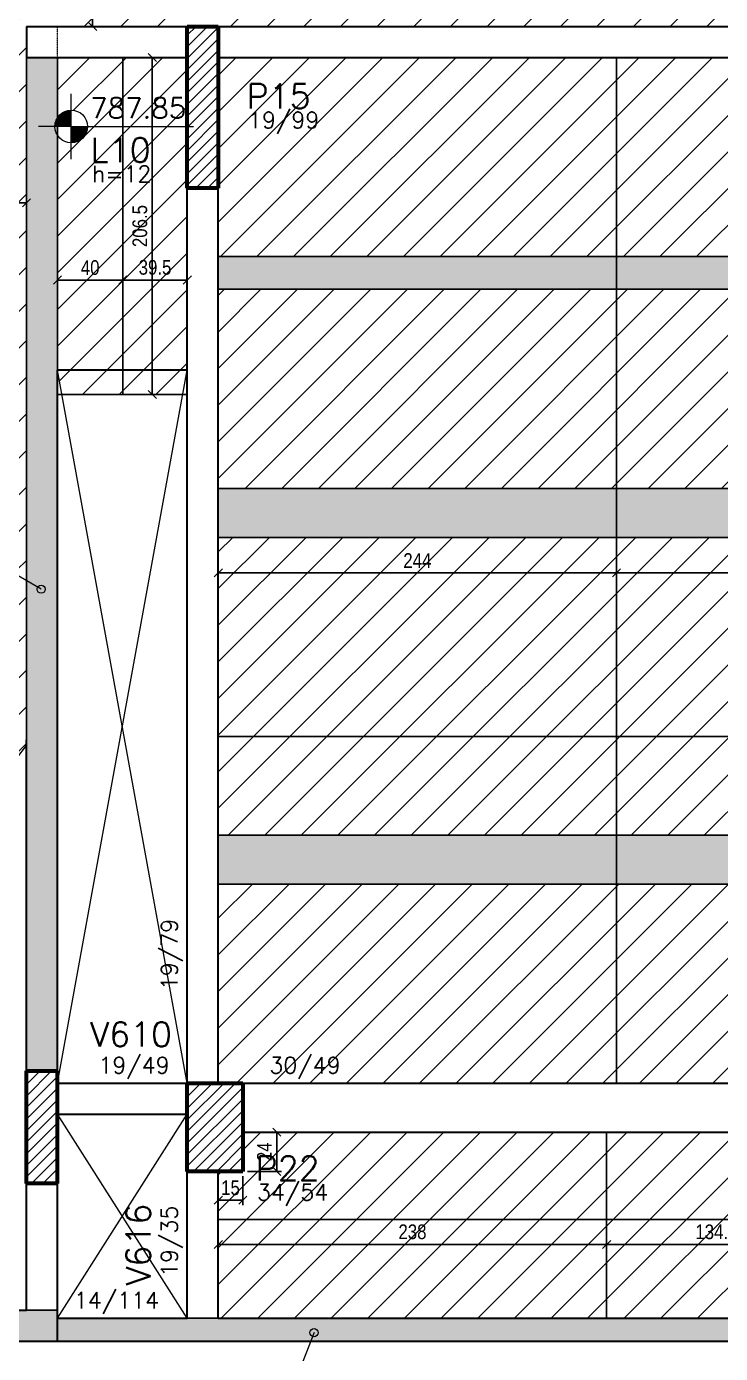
# Model space of a CAD drawing. Extents: x 8513 to 14085, y 7177 to 10799.
# Drawn here: x 9755 to 10180, y 8416 to 9229 of the extents above; entities that cross this region are included whole.
import ezdxf

# ---------------------------------------------------------------- set-up
doc = ezdxf.new("R2010")
doc.units = 0
doc.linetypes.add('FA_Tracejado', pattern=[0.25, 0.15, -0.1])
for name, color, linetype in [('COTA', 241, 'Continuous'), ('Painéis', 200, 'Continuous'), ('Vázio', 240, 'Continuous')]:
    doc.layers.add(name, color=color, linetype=linetype)
for name, color, linetype, lineweight in [('EST-LAJE', 7, 'Continuous', 30), ('EST-LAJE-TEXT', 7, 'Continuous', 9), ('EST-PILAR', 7, 'Continuous', 9), ('EST-PILAR-CUT', 7, 'Continuous', 60), ('EST-PILAR-TEXT', 7, 'Continuous', 9), ('EST-SIMB-Spot Elevations', 7, 'Continuous', 9), ('EST-VIGA', 7, 'Continuous', 30), ('EST-VIGA-TEXT', 7, 'Continuous', 9), ('Hachura', 253, 'Continuous', 9), ('REAPROVEITAMENTO', 7, 'Continuous', 9)]:
    doc.layers.add(name, color=color, linetype=linetype, lineweight=lineweight)
doc.styles.add('COTA TECNICA-50', font='techl___.ttf', dxfattribs={"height": 9})
doc.styles.add('RomanS_IV50', font='romans_IV50.ttf', dxfattribs={"height": 11.25})
doc.styles.add('RomanS_IV50_B', font='', dxfattribs={"height": 18.75})
doc.styles.add('RomanS_IV50_B_1', font='', dxfattribs={"height": 22.5})
doc.styles.get('RomanS_IV50_B').set_extended_font_data('RomanS_IV50', bold=True)
doc.styles.get('RomanS_IV50_B_1').set_extended_font_data('RomanS_IV50', bold=True)
doc.dimstyles.new('PAINEL', dxfattribs={"dimtxt": 9, "dimasz": 5, "dimexe": 3, "dimexo": 3, "dimgap": 3, "dimtad": 1, "dimdec": 1, "dimzin": 12, "dimdsep": 46, "dimtxsty": 'COTA TECNICA-50', "dimblk": 'OBLIQUE', "dimcen": 0, "dimclrd": 4, "dimclre": 4, "dimclrt": 1, "dimadec": 1, "dimazin": 3, "dimtfac": 1, "dimtdec": 1, "dimtmove": 0, "dimatfit": 3, "dimldrblk": 'OBLIQUE', "dimfxl": 1, "dimtolj": 1, "dimtzin": 12, "dimarcsym": 0})
pattern_1 = [(45, (9853.6513, 9308.66), (-3.535534, 3.535534), [])]

# ---------------------------------------------------------------- blocks, each defined once
blk = doc.blocks.new('FA_Floor_TAG_SURVEY_R01 - NIV_TIT_H_TXT1__TXT2-2303193-5º PAVIMENTO')
at = {"layer": 'EST-LAJE-TEXT'}
h = blk.add_hatch(color=256, dxfattribs=at)
edge = h.paths.add_edge_path(flags=0)
edge.add_line((-0.28, 0.405), (-0.48, 0.405))
edge.add_arc((-0.28, 0.405), 0.2, 90, 180, ccw=False)
edge.add_line((-0.28, 0.605), (-0.28, 0.405))
h = blk.add_hatch(color=256, dxfattribs=at)
edge = h.paths.add_edge_path(flags=0)
edge.add_line((-0.28, 0.405), (-0.08, 0.405))
edge.add_arc((-0.28, 0.405), 0.2, -90, 0, ccw=False)
edge.add_line((-0.28, 0.205), (-0.28, 0.405))
for p, q in [((-0.28, 0.005), (-0.28, 0.805)), ((-0.28, 0.405), (-0.68, 0.405)), ((-0.28, 0.405), (1.22, 0.405))]:
    blk.add_line(p, q, dxfattribs=at)
blk.add_circle((-0.28, 0.405), 0.2, dxfattribs=at)
blk = doc.blocks.new('_Oblique')
at = {"color": 0, "linetype": 'ByBlock', "lineweight": -2}
blk.add_line((-0.5, -0.5), (0.5, 0.5), dxfattribs=at)
blk = doc.blocks.new('*D582')
at = {"layer": 'COTA', "color": 4, "lineweight": -2, "transparency": 16777216}
for p, q in [((9872.65, 8913.16), (9872.65, 8891.38)), ((10116.65, 8913.16), (10116.65, 8891.38)), ((9872.65, 8894.38), (10116.65, 8894.38))]:
    blk.add_line(p, q, dxfattribs=at)
at = {"layer": 'Defpoints', "color": 0, "transparency": 16777216}
for p in [(9872.65, 8916.16), (10116.65, 8916.16), (10116.65, 8894.38)]:
    blk.add_point(p, dxfattribs=at)
at = {"layer": 'COTA', "color": 4, "lineweight": -2, "transparency": 16777216, "xscale": 5, "yscale": 5, "zscale": 5, "rotation": 180}
blk.add_blockref('_Oblique', (9872.65, 8894.38), dxfattribs=at)
at = {"layer": 'COTA', "color": 4, "lineweight": -2, "transparency": 16777216, "xscale": 5, "yscale": 5, "zscale": 5}
blk.add_blockref('_Oblique', (10116.65, 8894.38), dxfattribs=at)
at = {"layer": 'COTA', "color": 1, "transparency": 16777216, "insert": (9994.65, 8901.95), "char_height": 9, "attachment_point": 5, "style": 'COTA TECNICA-50'}
blk.add_mtext('\\A1;244', dxfattribs=at)
blk = doc.blocks.new('*D583')
at = {"layer": 'COTA', "color": 4, "lineweight": -2, "transparency": 16777216}
for p, q in [((10116.65, 8913.16), (10116.65, 8891.38)), ((10360.65, 8913.16), (10360.65, 8891.38)), ((10116.65, 8894.38), (10360.65, 8894.38))]:
    blk.add_line(p, q, dxfattribs=at)
at = {"layer": 'Defpoints', "color": 0, "transparency": 16777216}
for p in [(10116.65, 8916.16), (10360.65, 8916.16), (10360.65, 8894.38)]:
    blk.add_point(p, dxfattribs=at)
at = {"layer": 'COTA', "color": 4, "lineweight": -2, "transparency": 16777216, "xscale": 5, "yscale": 5, "zscale": 5, "rotation": 180}
blk.add_blockref('_Oblique', (10116.65, 8894.38), dxfattribs=at)
at = {"layer": 'COTA', "color": 4, "lineweight": -2, "transparency": 16777216, "xscale": 5, "yscale": 5, "zscale": 5}
blk.add_blockref('_Oblique', (10360.65, 8894.38), dxfattribs=at)
at = {"layer": 'COTA', "color": 1, "transparency": 16777216, "insert": (10238.65, 8901.95), "char_height": 9, "attachment_point": 5, "style": 'COTA TECNICA-50'}
blk.add_mtext('\\A1;244', dxfattribs=at)
blk = doc.blocks.new('*D621')
at = {"layer": 'COTA', "color": 4, "lineweight": -2, "transparency": 16777216}
for p, q in [((9676.65, 9137.16), (9676.65, 9118.09)), ((9755.15, 9137.16), (9755.15, 9118.09)), ((9676.65, 9121.09), (9755.15, 9121.09))]:
    blk.add_line(p, q, dxfattribs=at)
at = {"layer": 'Defpoints', "color": 0, "transparency": 16777216}
for p in [(9676.65, 9140.16), (9755.15, 9140.16), (9755.15, 9121.09)]:
    blk.add_point(p, dxfattribs=at)
at = {"layer": 'COTA', "color": 4, "lineweight": -2, "transparency": 16777216, "xscale": 5, "yscale": 5, "zscale": 5, "rotation": 180}
blk.add_blockref('_Oblique', (9676.65, 9121.09), dxfattribs=at)
at = {"layer": 'COTA', "color": 4, "lineweight": -2, "transparency": 16777216, "xscale": 5, "yscale": 5, "zscale": 5}
blk.add_blockref('_Oblique', (9755.15, 9121.09), dxfattribs=at)
at = {"layer": 'COTA', "color": 1, "transparency": 16777216, "insert": (9715.9, 9128.71), "char_height": 9, "attachment_point": 5, "style": 'COTA TECNICA-50'}
blk.add_mtext('\\A1;78.5', dxfattribs=at)
blk = doc.blocks.new('*D622')
at = {"layer": 'COTA', "color": 4, "lineweight": -2, "transparency": 16777216}
for p, q in [((9780.65, 9384.16), (9798.67, 9384.16)), ((9795.67, 9229.16), (9795.67, 9384.16)), ((9780.65, 9229.16), (9798.67, 9229.16))]:
    blk.add_line(p, q, dxfattribs=at)
at = {"layer": 'Defpoints', "color": 0, "transparency": 16777216}
for p in [(9777.65, 9384.16), (9795.67, 9384.16), (9777.65, 9229.16)]:
    blk.add_point(p, dxfattribs=at)
at = {"layer": 'COTA', "color": 4, "lineweight": -2, "transparency": 16777216, "xscale": 5, "yscale": 5, "zscale": 5}
for p, rotation in [((9795.67, 9384.16), 90), ((9795.67, 9229.16), 270)]:
    blk.add_blockref('_Oblique', p, dxfattribs=dict(at, rotation=rotation))
at = {"layer": 'COTA', "color": 1, "transparency": 16777216, "insert": (9788.08, 9306.66), "char_height": 9, "attachment_point": 5, "rotation": 90, "style": 'COTA TECNICA-50'}
blk.add_mtext('\\A1;155', dxfattribs=at)
blk = doc.blocks.new('*D612')
at = {"layer": 'COTA', "color": 4, "lineweight": -2, "transparency": 16777216}
for p, q in [((9817.15, 9210.16), (9835.22, 9210.16)), ((9832.22, 9003.66), (9832.22, 9210.16)), ((9817.15, 9003.66), (9835.22, 9003.66))]:
    blk.add_line(p, q, dxfattribs=at)
at = {"layer": 'Defpoints', "color": 0, "transparency": 16777216}
for p in [(9814.15, 9210.16), (9832.22, 9210.16), (9814.15, 9003.66)]:
    blk.add_point(p, dxfattribs=at)
at = {"layer": 'COTA', "color": 4, "lineweight": -2, "transparency": 16777216, "xscale": 5, "yscale": 5, "zscale": 5}
for p, rotation in [((9832.22, 9210.16), 90), ((9832.22, 9003.66), 270)]:
    blk.add_blockref('_Oblique', p, dxfattribs=dict(at, rotation=rotation))
at = {"layer": 'COTA', "color": 1, "transparency": 16777216, "insert": (9824.62, 9106.91), "char_height": 9, "attachment_point": 5, "rotation": 90, "style": 'COTA TECNICA-50'}
blk.add_mtext('\\A1;206.5', dxfattribs=at)
blk = doc.blocks.new('*D611')
at = {"layer": 'COTA', "color": 4, "lineweight": -2, "transparency": 16777216}
for p, q in [((9774.15, 9073.81), (9814.15, 9073.81)), ((9774.15, 9073.37), (9774.15, 9070.81)), ((9814.15, 9073.37), (9814.15, 9070.81))]:
    blk.add_line(p, q, dxfattribs=at)
at = {"layer": 'Defpoints', "color": 0, "transparency": 16777216}
for p in [(9774.15, 9076.37), (9814.15, 9076.37), (9814.15, 9073.81)]:
    blk.add_point(p, dxfattribs=at)
at = {"layer": 'COTA', "color": 4, "lineweight": -2, "transparency": 16777216, "xscale": 5, "yscale": 5, "zscale": 5, "rotation": 180}
blk.add_blockref('_Oblique', (9774.15, 9073.81), dxfattribs=at)
at = {"layer": 'COTA', "color": 4, "lineweight": -2, "transparency": 16777216, "xscale": 5, "yscale": 5, "zscale": 5}
blk.add_blockref('_Oblique', (9814.15, 9073.81), dxfattribs=at)
at = {"layer": 'COTA', "color": 1, "transparency": 16777216, "insert": (9794.15, 9081.4), "char_height": 9, "attachment_point": 5, "style": 'COTA TECNICA-50'}
blk.add_mtext('\\A1;40', dxfattribs=at)
blk = doc.blocks.new('*D613')
at = {"layer": 'COTA', "color": 4, "lineweight": -2, "transparency": 16777216}
for p, q in [((9814.15, 9073.81), (9853.65, 9073.81)), ((9814.15, 9073.37), (9814.15, 9070.81))]:
    blk.add_line(p, q, dxfattribs=at)
at = {"layer": 'Defpoints', "color": 0, "transparency": 16777216}
for p in [(9814.15, 9076.37), (9853.65, 9073.81), (9853.65, 9073.81)]:
    blk.add_point(p, dxfattribs=at)
at = {"layer": 'COTA', "color": 4, "lineweight": -2, "transparency": 16777216, "xscale": 5, "yscale": 5, "zscale": 5, "rotation": 180}
blk.add_blockref('_Oblique', (9814.15, 9073.81), dxfattribs=at)
at = {"layer": 'COTA', "color": 4, "lineweight": -2, "transparency": 16777216, "xscale": 5, "yscale": 5, "zscale": 5}
blk.add_blockref('_Oblique', (9853.65, 9073.81), dxfattribs=at)
at = {"layer": 'COTA', "color": 1, "transparency": 16777216, "insert": (9833.9, 9081.54), "char_height": 9, "attachment_point": 5, "style": 'COTA TECNICA-50'}
blk.add_mtext('\\A1;39.5', dxfattribs=at)
blk = doc.blocks.new('*D695')
at = {"layer": 'COTA', "color": 4, "lineweight": -2, "transparency": 16777216}
for p, q in [((9890.65, 8551.66), (9911.49, 8551.66)), ((9908.49, 8551.66), (9908.49, 8527.66)), ((9890.65, 8527.66), (9911.49, 8527.66))]:
    blk.add_line(p, q, dxfattribs=at)
at = {"layer": 'Defpoints', "color": 0, "transparency": 16777216}
for p in [(9887.65, 8551.66), (9887.65, 8527.66), (9908.49, 8527.66)]:
    blk.add_point(p, dxfattribs=at)
at = {"layer": 'COTA', "color": 4, "lineweight": -2, "transparency": 16777216, "xscale": 5, "yscale": 5, "zscale": 5}
for p, rotation in [((9908.49, 8551.66), 90), ((9908.49, 8527.66), 270)]:
    blk.add_blockref('_Oblique', p, dxfattribs=dict(at, rotation=rotation))
at = {"layer": 'COTA', "color": 1, "transparency": 16777216, "insert": (9900.92, 8539.66), "char_height": 9, "attachment_point": 5, "rotation": 90, "style": 'COTA TECNICA-50'}
blk.add_mtext('\\A1;24', dxfattribs=at)
blk = doc.blocks.new('*D708')
at = {"layer": 'COTA', "color": 4, "lineweight": -2, "transparency": 16777216}
for p, q in [((10110.65, 8491.66), (10110.65, 8479.85)), ((10245.15, 8495.16), (10245.15, 8479.85)), ((10245.15, 8482.85), (10110.65, 8482.85))]:
    blk.add_line(p, q, dxfattribs=at)
at = {"layer": 'Defpoints', "color": 0, "transparency": 16777216}
for p in [(10245.15, 8498.16), (10110.65, 8494.66), (10110.65, 8482.85)]:
    blk.add_point(p, dxfattribs=at)
at = {"layer": 'COTA', "color": 4, "lineweight": -2, "transparency": 16777216, "xscale": 5, "yscale": 5, "zscale": 5, "rotation": 180}
blk.add_blockref('_Oblique', (10110.65, 8482.85), dxfattribs=at)
at = {"layer": 'COTA', "color": 4, "lineweight": -2, "transparency": 16777216, "xscale": 5, "yscale": 5, "zscale": 5}
blk.add_blockref('_Oblique', (10245.15, 8482.85), dxfattribs=at)
at = {"layer": 'COTA', "color": 1, "transparency": 16777216, "insert": (10177.9, 8490.55), "char_height": 9, "attachment_point": 5, "style": 'COTA TECNICA-50'}
blk.add_mtext('\\A1;134.5', dxfattribs=at)
blk = doc.blocks.new('*D709')
at = {"layer": 'COTA', "color": 4, "lineweight": -2, "transparency": 16777216}
for p, q in [((10110.65, 8491.66), (10110.65, 8479.85)), ((10110.65, 8482.85), (9872.65, 8482.85))]:
    blk.add_line(p, q, dxfattribs=at)
at = {"layer": 'Defpoints', "color": 0, "transparency": 16777216}
for p in [(10110.65, 8494.66), (9872.65, 8482.85), (9872.65, 8482.85)]:
    blk.add_point(p, dxfattribs=at)
at = {"layer": 'COTA', "color": 4, "lineweight": -2, "transparency": 16777216, "xscale": 5, "yscale": 5, "zscale": 5, "rotation": 180}
blk.add_blockref('_Oblique', (9872.65, 8482.85), dxfattribs=at)
at = {"layer": 'COTA', "color": 4, "lineweight": -2, "transparency": 16777216, "xscale": 5, "yscale": 5, "zscale": 5}
blk.add_blockref('_Oblique', (10110.65, 8482.85), dxfattribs=at)
at = {"layer": 'COTA', "color": 1, "transparency": 16777216, "insert": (9991.65, 8490.57), "char_height": 9, "attachment_point": 5, "style": 'COTA TECNICA-50'}
blk.add_mtext('\\A1;238', dxfattribs=at)
blk = doc.blocks.new('*D694')
at = {"layer": 'COTA', "color": 4, "lineweight": -2, "transparency": 16777216}
for p, q in [((9872.65, 8524.66), (9872.65, 8506.95)), ((9887.65, 8524.66), (9887.65, 8506.95)), ((9872.65, 8509.95), (9887.65, 8509.95))]:
    blk.add_line(p, q, dxfattribs=at)
at = {"layer": 'Defpoints', "color": 0, "transparency": 16777216}
for p in [(9872.65, 8527.66), (9887.65, 8527.66), (9887.65, 8509.95)]:
    blk.add_point(p, dxfattribs=at)
at = {"layer": 'COTA', "color": 4, "lineweight": -2, "transparency": 16777216, "xscale": 5, "yscale": 5, "zscale": 5, "rotation": 180}
blk.add_blockref('_Oblique', (9872.65, 8509.95), dxfattribs=at)
at = {"layer": 'COTA', "color": 4, "lineweight": -2, "transparency": 16777216, "xscale": 5, "yscale": 5, "zscale": 5}
blk.add_blockref('_Oblique', (9887.65, 8509.95), dxfattribs=at)
at = {"layer": 'COTA', "color": 1, "transparency": 16777216, "insert": (9880.15, 8517.55), "char_height": 9, "attachment_point": 5, "style": 'COTA TECNICA-50'}
blk.add_mtext('\\A1;15', dxfattribs=at)

msp = doc.modelspace()

# ---------------------------------------------------------------- hatches: boundary and pattern name
at = {"layer": 'EST-PILAR'}
h = msp.add_hatch(dxfattribs=at)
h.set_pattern_fill('FP_1', color=5, style=0, pattern_type=2)
h.set_pattern_definition(pattern_1)
h.paths.add_polyline_path([(9872.65, 9130.16), (9872.65, 9229.16), (9853.65, 9229.16), (9853.65, 9130.16)], flags=0)
h = msp.add_hatch(dxfattribs=at)
h.set_pattern_fill('FP_1', color=5, style=0, pattern_type=2)
h.set_pattern_definition(pattern_1)
h.paths.add_polyline_path([(9774.15, 8520.16), (9774.15, 8589.16), (9755.15, 8589.16), (9755.15, 8520.16)], flags=0)
h = msp.add_hatch(dxfattribs=at)
h.set_pattern_fill('FP_1', color=5, style=0, pattern_type=2)
h.set_pattern_definition(pattern_1)
h.paths.add_polyline_path([(9887.65, 8527.66), (9887.65, 8581.66), (9853.65, 8581.66), (9853.65, 8527.66)], flags=0)
at = {"layer": 'EST-VIGA', "true_color": 0xe1e1e1}
for points in [[(9774.15, 8589.16), (9774.15, 9210.16), (9755.15, 9210.16), (9755.15, 8589.16)], [(9472.51, 8423.66), (9774.15, 8423.66), (9774.15, 8442.66), (9471.7, 8442.66)], [(10931.44, 8423.66), (12441.15, 8423.66), (12441.15, 8437.66), (9774.15, 8437.66), (9774.15, 8423.66), (10517.81, 8423.66)]]:
    msp.add_hatch(color=254, dxfattribs=at).paths.add_polyline_path(points, flags=0)
at = {"layer": 'Hachura'}
h = msp.add_hatch(color=256, dxfattribs=at)
h.dxf.hatch_style = 1
h.paths.add_polyline_path([(10116.65, 8733.66), (10116.65, 8703.66), (9872.65, 8703.66), (9872.65, 8733.66)])
h.paths.add_polyline_path([(10360.65, 8733.66), (10360.65, 8703.66), (10116.65, 8703.66), (10116.65, 8733.66)])
h.paths.add_polyline_path([(10360.65, 8703.66), (10360.65, 8733.66), (10598.65, 8733.66), (10598.65, 8703.66)])
h.paths.add_polyline_path([(10360.65, 8916.16), (10360.65, 8946.16), (10598.65, 8946.16), (10598.65, 8916.16)])
h.paths.add_polyline_path([(10116.65, 8916.16), (10116.65, 8946.16), (10360.65, 8946.16), (10360.65, 8916.16)])
h.paths.add_polyline_path([(10116.65, 8946.16), (10116.65, 8916.16), (9872.65, 8916.16), (9872.65, 8946.16)])
h.paths.add_polyline_path([(10116.65, 9088.16), (10116.65, 9068.16), (9872.65, 9068.16), (9872.65, 9088.16)])
h.paths.add_polyline_path([(10360.65, 9088.16), (10360.65, 9068.16), (10116.65, 9068.16), (10116.65, 9088.16)])
h.paths.add_polyline_path([(10598.65, 9088.16), (10598.65, 9068.16), (10360.65, 9068.16), (10360.65, 9088.16)])
at = {"layer": 'REAPROVEITAMENTO'}
h = msp.add_hatch(dxfattribs=at)
h.set_pattern_fill('ANSI31', color=251, scale=5, style=0)
h.paths.add_polyline_path([(9853.65, 10034.66), (9853.65, 10088.16), (9777.65, 10088.16), (9777.65, 9844.16), (9853.65, 9844.16)])
h.paths.add_polyline_path([(9676.65, 9844.16), (9762.65, 9844.16), (9762.65, 10088.16), (9676.65, 10088.16), (9676.65, 10083.16)])
h.paths.add_polyline_path([(9676.65, 9600.16), (9762.65, 9600.16), (9762.65, 9844.16), (9676.65, 9844.16)])
h.paths.add_polyline_path([(9777.65, 9600.16), (9853.65, 9600.16), (9853.65, 9844.16), (9777.65, 9844.16)])
h.paths.add_polyline_path([(9853.65, 9486.16), (9853.65, 9600.16), (9777.65, 9600.16), (9777.65, 9384.16), (9853.65, 9384.16), (9853.65, 9387.16)])
h.paths.add_polyline_path([(9762.65, 9600.16), (9676.65, 9600.16), (9676.65, 9403.16), (9676.65, 9384.16), (9762.65, 9384.16)])
h.paths.add_polyline_path([(9853.65, 9384.16), (9777.65, 9384.16), (9777.65, 9229.16), (9853.65, 9229.16)])
h.paths.add_polyline_path([(9762.65, 9384.16), (9676.65, 9384.16), (9676.65, 9140.16), (9755.15, 9140.16), (9755.15, 9210.16), (9755.15, 9229.16), (9762.65, 9229.16)])
h.paths.add_polyline_path([(9656.65, 9384.16), (9607.65, 9384.16), (9534.65, 9384.16), (9534.65, 9140.16), (9656.65, 9140.16)])
h.paths.add_polyline_path([(9534.65, 9384.16), (9450.34, 9384.16), (9456.87, 9231.75), (9534.65, 9235.09)])
h.paths.add_polyline_path([(9456.87, 9231.75), (9459.83, 9162.82), (9460.8, 9140.16), (9534.65, 9140.16), (9534.65, 9235.09)])
h = msp.add_hatch(dxfattribs=at)
h.set_pattern_fill('ANSI31', color=251, scale=5, style=0)
h.paths.add_polyline_path([(12276.15, 9286.16), (12276.15, 9387.16), (12068.65, 9387.16), (12068.65, 9286.16)])
h.paths.add_polyline_path([(12068.65, 9286.16), (12068.65, 9387.16), (11824.65, 9387.16), (11824.65, 9286.16)])
h.paths.add_polyline_path([(11580.65, 9387.16), (11580.65, 9286.16), (11824.65, 9286.16), (11824.65, 9387.16)])
h.paths.add_polyline_path([(11580.65, 9387.16), (11355.15, 9387.16), (11336.65, 9387.16), (11336.65, 9286.16), (11580.65, 9286.16)])
h.paths.add_polyline_path([(11336.65, 9286.16), (11336.65, 9387.16), (11336.15, 9387.16), (11092.65, 9387.16), (11092.65, 9286.16)])
h.paths.add_polyline_path([(11092.65, 9286.16), (11092.65, 9387.16), (10848.65, 9387.16), (10848.65, 9286.16)])
h.paths.add_polyline_path([(10848.65, 9286.16), (10848.65, 9387.16), (10615.15, 9387.16), (10604.65, 9387.16), (10604.65, 9286.16)])
h.paths.add_polyline_path([(10604.65, 9286.16), (10604.65, 9387.16), (10596.15, 9387.16), (10360.65, 9387.16), (10360.65, 9286.16)])
h.paths.add_polyline_path([(10360.65, 9286.16), (10360.65, 9387.16), (10116.65, 9387.16), (10116.65, 9286.16)])
h.paths.add_polyline_path([(9872.65, 9387.16), (9872.65, 9286.16), (10116.65, 9286.16), (10116.65, 9387.16)])
h.paths.add_polyline_path([(9872.65, 9286.16), (9872.65, 9229.16), (10116.65, 9229.16), (10116.65, 9286.16)])
h.paths.add_polyline_path([(10116.65, 9286.16), (10116.65, 9229.16), (10360.65, 9229.16), (10360.65, 9286.16)])
h.paths.add_polyline_path([(10596.15, 9229.16), (10604.65, 9229.16), (10604.65, 9286.16), (10360.65, 9286.16), (10360.65, 9229.16)])
h.paths.add_polyline_path([(10848.65, 9229.16), (10848.65, 9286.16), (10604.65, 9286.16), (10604.65, 9229.16), (10615.15, 9229.16)])
h.paths.add_polyline_path([(11092.65, 9229.16), (11092.65, 9286.16), (10848.65, 9286.16), (10848.65, 9229.16)])
h.paths.add_polyline_path([(11291.15, 9229.16), (11336.65, 9229.16), (11336.65, 9286.16), (11092.65, 9286.16), (11092.65, 9229.16)])
h.paths.add_polyline_path([(11336.65, 9286.16), (11336.65, 9229.16), (11400.15, 9229.16), (11580.65, 9229.16), (11580.65, 9286.16)])
h.paths.add_polyline_path([(11824.65, 9229.16), (11824.65, 9286.16), (11580.65, 9286.16), (11580.65, 9229.16)])
h.paths.add_polyline_path([(12033.65, 9229.16), (12068.65, 9229.16), (12068.65, 9286.16), (11824.65, 9286.16), (11824.65, 9229.16)])
h.paths.add_polyline_path([(12276.15, 9229.16), (12276.15, 9286.16), (12068.65, 9286.16), (12068.65, 9229.16), (12137.65, 9229.16)])
h = msp.add_hatch(dxfattribs=at)
h.set_pattern_fill('ANSI31', color=251, scale=5, style=0)
h.paths.add_polyline_path([(9814.15, 9003.66), (9814.15, 9018.66), (9774.15, 9018.66), (9776.88, 9003.66)])
h.paths.add_polyline_path([(9814.15, 9018.66), (9814.15, 9003.66), (9850.92, 9003.66), (9853.65, 9018.66)])
h.paths.add_polyline_path([(9814.15, 9018.66), (9853.65, 9018.66), (9853.65, 9130.16), (9853.65, 9167.92), (9814.15, 9167.92)])
h.paths.add_polyline_path([(9774.15, 9018.66), (9814.15, 9018.66), (9814.15, 9167.92), (9792.57, 9167.92, -0.749376), (9774.15, 9162.53)])
h.paths.add_polyline_path([(9792.57, 9167.92), (9814.15, 9167.92), (9814.15, 9210.16), (9774.15, 9210.16), (9774.15, 9173.31, -0.749376)])
h.paths.add_polyline_path([(9814.15, 9210.16), (9814.15, 9167.92), (9853.65, 9167.92), (9853.65, 9210.16)])
h = msp.add_hatch(dxfattribs=at)
h.set_pattern_fill('ANSI31', color=251, scale=5, style=0)
h.paths.add_polyline_path([(9872.65, 9210.16), (9872.65, 9130.16), (9872.65, 9088.16), (10116.65, 9088.16), (10116.65, 9210.16)])
h.paths.add_polyline_path([(9872.65, 9068.16), (9872.65, 8946.16), (10116.65, 8946.16), (10116.65, 9068.16)])
h.paths.add_polyline_path([(9872.65, 8916.16), (9872.65, 8794.16), (10116.65, 8794.16), (10116.65, 8916.16)])
h.paths.add_polyline_path([(10116.65, 8733.66), (10116.65, 8794.16), (9872.65, 8794.16), (9872.65, 8733.66)])
h.paths.add_polyline_path([(9872.65, 8703.66), (9872.65, 8581.66), (9887.65, 8581.66), (10116.65, 8581.66), (10116.65, 8703.66)])
h.paths.add_polyline_path([(10116.65, 8703.66), (10116.65, 8581.66), (10360.65, 8581.66), (10360.65, 8703.66)])
h.paths.add_polyline_path([(10116.65, 8794.16), (10116.65, 8733.66), (10360.65, 8733.66), (10360.65, 8794.16)])
h.paths.add_polyline_path([(10116.65, 8916.16), (10116.65, 8794.16), (10360.65, 8794.16), (10360.65, 8916.16)])
h.paths.add_polyline_path([(10360.65, 9068.16), (10116.65, 9068.16), (10116.65, 8946.16), (10360.65, 8946.16)])
h.paths.add_polyline_path([(10360.65, 9088.16), (10360.65, 9210.16), (10116.65, 9210.16), (10116.65, 9088.16)])
h.paths.add_polyline_path([(10360.65, 9210.16), (10360.65, 9088.16), (10598.65, 9088.16), (10598.65, 9120.16), (10596.15, 9120.16), (10596.15, 9210.16)])
h.paths.add_polyline_path([(10598.65, 8946.16), (10598.65, 9068.16), (10360.65, 9068.16), (10360.65, 8946.16)])
h.paths.add_polyline_path([(10598.65, 8794.16), (10598.65, 8916.16), (10360.65, 8916.16), (10360.65, 8794.16)])
h.paths.add_polyline_path([(10598.65, 8733.66), (10598.65, 8794.16), (10360.65, 8794.16), (10360.65, 8733.66)])
h.paths.add_polyline_path([(10360.65, 8703.66), (10360.65, 8581.66), (10581.15, 8581.66), (10598.65, 8581.66), (10598.65, 8703.66)])
h.paths.add_polyline_path([(10850.65, 8581.66), (10850.65, 8703.66), (10612.65, 8703.66), (10612.65, 8581.66), (10630.15, 8581.66)])
h.paths.add_polyline_path([(10612.65, 8794.16), (10612.65, 8733.66), (10850.65, 8733.66), (10850.65, 8794.16)])
h.paths.add_polyline_path([(10612.65, 8916.16), (10612.65, 8794.16), (10850.65, 8794.16), (10850.65, 8916.16)])
h.paths.add_polyline_path([(10612.65, 9068.16), (10612.65, 8946.16), (10850.65, 8946.16), (10850.65, 9068.16)])
h.paths.add_polyline_path([(10850.65, 9088.16), (10850.65, 9210.16), (10615.15, 9210.16), (10615.15, 9120.16), (10612.65, 9120.16), (10612.65, 9088.16)])
h.paths.add_polyline_path([(10850.65, 9210.16), (10850.65, 9088.16), (11094.65, 9088.16), (11094.65, 9210.16)])
h.paths.add_polyline_path([(11338.65, 9088.16), (11338.65, 9210.16), (11291.15, 9210.16), (11094.65, 9210.16), (11094.65, 9088.16)])
h.paths.add_polyline_path([(11094.65, 9068.16), (11094.65, 8946.16), (11338.65, 8946.16), (11338.65, 9068.16)])
h.paths.add_polyline_path([(11094.65, 8946.16), (11094.65, 9068.16), (10850.65, 9068.16), (10850.65, 8946.16)])
h.paths.add_polyline_path([(11094.65, 8794.16), (11094.65, 8916.16), (10850.65, 8916.16), (10850.65, 8794.16)])
h.paths.add_polyline_path([(11094.65, 8916.16), (11094.65, 8794.16), (11338.65, 8794.16), (11338.65, 8916.16)])
h.paths.add_polyline_path([(11338.65, 8733.66), (11338.65, 8794.16), (11094.65, 8794.16), (11094.65, 8733.66)])
h.paths.add_polyline_path([(10850.65, 8794.16), (10850.65, 8733.66), (11094.65, 8733.66), (11094.65, 8794.16)])
h.paths.add_polyline_path([(11094.65, 8581.66), (11094.65, 8703.66), (10850.65, 8703.66), (10850.65, 8581.66)])
h.paths.add_polyline_path([(11094.65, 8703.66), (11094.65, 8581.66), (11321.15, 8581.66), (11338.65, 8581.66), (11338.65, 8703.66)])
h.paths.add_polyline_path([(11352.65, 8581.66), (11370.15, 8581.66), (11596.65, 8581.66), (11596.65, 8703.66), (11352.65, 8703.66)])
h.paths.add_polyline_path([(11723.65, 8581.66), (11840.65, 8581.66), (11840.65, 8703.66), (11596.65, 8703.66), (11596.65, 8581.66)])
h.paths.add_polyline_path([(11840.65, 8703.66), (11840.65, 8581.66), (12061.15, 8581.66), (12078.65, 8581.66), (12078.65, 8703.66)])
h.paths.add_polyline_path([(11840.65, 8733.66), (12078.65, 8733.66), (12078.65, 8794.16), (11840.65, 8794.16)])
h.paths.add_polyline_path([(11596.65, 8794.16), (11596.65, 8733.66), (11840.65, 8733.66), (11840.65, 8794.16)])
h.paths.add_polyline_path([(11352.65, 8794.16), (11352.65, 8733.66), (11596.65, 8733.66), (11596.65, 8794.16)])
h.paths.add_polyline_path([(11352.65, 8916.16), (11352.65, 8794.16), (11596.65, 8794.16), (11596.65, 8916.16)])
h.paths.add_polyline_path([(11596.65, 8916.16), (11596.65, 8794.16), (11840.65, 8794.16), (11840.65, 8916.16)])
h.paths.add_polyline_path([(11840.65, 8794.16), (12078.65, 8794.16), (12078.65, 8916.16), (11840.65, 8916.16)])
h.paths.add_polyline_path([(11840.65, 9068.16), (11840.65, 8946.16), (12078.65, 8946.16), (12078.65, 9068.16)])
h.paths.add_polyline_path([(11840.65, 9068.16), (11596.65, 9068.16), (11596.65, 8946.16), (11840.65, 8946.16)])
h.paths.add_polyline_path([(11352.65, 9068.16), (11352.65, 8946.16), (11596.65, 8946.16), (11596.65, 9068.16)])
h.paths.add_polyline_path([(11596.65, 9088.16), (11596.65, 9210.16), (11400.15, 9210.16), (11352.65, 9210.16), (11352.65, 9088.16)])
h.paths.add_polyline_path([(11840.65, 9088.16), (11840.65, 9210.16), (11596.65, 9210.16), (11596.65, 9088.16)])
h.paths.add_polyline_path([(12078.65, 9088.16), (12078.65, 9210.16), (12033.65, 9210.16), (11840.65, 9210.16), (11840.65, 9088.16)])
h = msp.add_hatch(dxfattribs=at)
h.set_pattern_fill('ANSI31', color=251, scale=5, style=0)
h.paths.add_polyline_path([(9534.65, 9140.16), (9460.8, 9140.16), (9471.27, 8896.16), (9534.65, 8896.16)])
h.paths.add_polyline_path([(9534.65, 8896.16), (9656.65, 8896.16), (9656.65, 9140.16), (9534.65, 9140.16)])
h.paths.add_polyline_path([(9755.15, 9140.16), (9676.65, 9140.16), (9676.65, 8907.35), (9717.25, 8907.35, -1), (9737.25, 8907.35, -0.16943), (9735.08, 8901.12), (9743.67, 8896.16), (9755.15, 8896.16)])
h.paths.add_polyline_path([(9753.01, 8785.86), (9755.15, 8788.66), (9755.15, 8792.16), (9755.15, 8889.53), (9743.67, 8896.16), (9676.65, 8896.16), (9676.65, 8785.86)])
h.paths.add_polyline_path([(9676.65, 8785.86), (9676.65, 8765.86), (9737.72, 8765.86), (9753.01, 8785.86)])
h.paths.add_polyline_path([(9614.15, 8785.86), (9614.15, 8765.86), (9656.65, 8765.86), (9656.65, 8785.86)])
h.paths.add_polyline_path([(9656.65, 8896.16), (9534.65, 8896.16), (9534.65, 8817.46), (9614.15, 8817.46), (9614.15, 8785.86), (9656.65, 8785.86)])
h.paths.add_polyline_path([(9614.15, 8792.16), (9614.15, 8817.46), (9534.65, 8817.46), (9534.65, 8792.16)], flags=17)
h.paths.add_polyline_path([(9614.15, 8765.86), (9614.15, 8792.16), (9534.65, 8792.16), (9534.65, 8765.86)])
h.paths.add_polyline_path([(9475.73, 8792.16), (9476.85, 8765.86), (9534.65, 8765.86), (9534.65, 8792.16)])
h.paths.add_polyline_path([(9534.65, 8792.16), (9534.65, 8817.46), (9474.64, 8817.46), (9475.73, 8792.16)])
h.paths.add_polyline_path([(9534.65, 8896.16), (9471.27, 8896.16), (9474.64, 8817.46), (9534.65, 8817.46)])
h = msp.add_hatch(dxfattribs=at)
h.set_pattern_fill('ANSI31', color=251, scale=5, style=0)
h.paths.add_polyline_path([(10110.65, 8498.16), (10110.65, 8551.66), (9887.65, 8551.66), (9887.65, 8527.66), (9872.65, 8527.66), (9872.65, 8498.16)])
h.paths.add_polyline_path([(10245.15, 8498.16), (10245.15, 8551.66), (10110.65, 8551.66), (10110.65, 8498.16)])
h.paths.add_polyline_path([(10110.65, 8437.66), (10110.65, 8498.16), (9872.65, 8498.16), (9872.65, 8437.66)])
h.paths.add_polyline_path([(10245.15, 8437.66), (10245.15, 8498.16), (10110.65, 8498.16), (10110.65, 8437.66)])
h.paths.add_polyline_path([(10245.15, 8498.16), (10245.15, 8437.66), (10489.15, 8437.66), (10489.15, 8498.16)])
h.paths.add_polyline_path([(10245.15, 8551.66), (10245.15, 8498.16), (10489.15, 8498.16), (10489.15, 8551.66)])
h.paths.add_polyline_path([(10489.15, 8551.66), (10489.15, 8498.16), (10581.15, 8498.16), (10581.15, 8527.66), (10581.15, 8551.66)])
h.paths.add_polyline_path([(10489.15, 8498.16), (10489.15, 8437.66), (10733.15, 8437.66), (10733.15, 8498.16)])
h.paths.add_polyline_path([(10630.15, 8551.66), (10630.15, 8527.66), (10581.15, 8527.66), (10581.15, 8498.16), (10733.15, 8498.16), (10733.15, 8551.66)])
h.paths.add_polyline_path([(10977.15, 8498.16), (10977.15, 8551.66), (10733.15, 8551.66), (10733.15, 8498.16)])
h.paths.add_polyline_path([(11221.15, 8437.66), (11221.15, 8498.16), (10977.15, 8498.16), (10977.15, 8437.66)])
h.paths.add_polyline_path([(10733.15, 8498.16), (10733.15, 8437.66), (10977.15, 8437.66), (10977.15, 8498.16)])
h.paths.add_polyline_path([(11321.15, 8527.66), (11321.15, 8551.66), (11221.15, 8551.66), (11221.15, 8498.16), (11321.15, 8498.16)])
h.paths.add_polyline_path([(10977.15, 8551.66), (10977.15, 8498.16), (11221.15, 8498.16), (11221.15, 8551.66)])
h.paths.add_polyline_path([(11221.15, 8498.16), (11221.15, 8437.66), (11465.15, 8437.66), (11465.15, 8498.16)])
h.paths.add_polyline_path([(11465.15, 8498.16), (11465.15, 8551.66), (11370.15, 8551.66), (11370.15, 8527.66), (11321.15, 8527.66), (11321.15, 8498.16)])
h.paths.add_polyline_path([(11704.65, 8498.16), (11704.65, 8551.66), (11465.15, 8551.66), (11465.15, 8498.16)])
h.paths.add_polyline_path([(11704.65, 8437.66), (11704.65, 8498.16), (11465.15, 8498.16), (11465.15, 8437.66)])
h.paths.add_polyline_path([(11723.65, 8498.16), (11723.65, 8437.66), (11953.15, 8437.66), (11953.15, 8498.16)])
h.paths.add_polyline_path([(11723.65, 8551.66), (11723.65, 8498.16), (11953.15, 8498.16), (11953.15, 8551.66)])
h.paths.add_polyline_path([(12061.15, 8498.16), (12061.15, 8527.66), (12061.15, 8551.66), (11953.15, 8551.66), (11953.15, 8498.16)])
h.paths.add_polyline_path([(12197.15, 8437.66), (12197.15, 8498.16), (11953.15, 8498.16), (11953.15, 8437.66)])
h.paths.add_polyline_path([(12197.15, 8551.66), (12110.15, 8551.66), (12110.15, 8527.66), (12061.15, 8527.66), (12061.15, 8498.16), (12197.15, 8498.16)])
h.paths.add_polyline_path([(12441.15, 8498.16), (12441.15, 8527.66), (12426.15, 8527.66), (12426.15, 8551.66), (12197.15, 8551.66), (12197.15, 8498.16), (12210.83, 8498.16, -0.646249), (12229.06, 8498.16)])
h.paths.add_polyline_path([(12441.15, 8437.66), (12441.15, 8498.16), (12229.06, 8498.16, -0.106229), (12229.95, 8494.05, -1), (12209.95, 8494.05), (12197.15, 8494.05), (12197.15, 8437.66)])

# ---------------------------------------------------------------- linework, layer by layer
at = {"layer": 'EST-LAJE'}
msp.add_line((9853.65, 9018.66), (9774.15, 9018.66), dxfattribs=at)
at = {"layer": 'EST-PILAR-CUT', "color": 5}
for p, q in [((9853.65, 9130.16), (9853.65, 9229.16)), ((9853.65, 9229.16), (9872.65, 9229.16)), ((9872.65, 9229.16), (9872.65, 9130.16)), ((9872.65, 9130.16), (9853.65, 9130.16)), ((9755.15, 8520.16), (9755.15, 8589.16)), ((9755.15, 8589.16), (9774.15, 8589.16)), ((9774.15, 8520.16), (9774.15, 8589.16)), ((9853.65, 8527.66), (9853.65, 8581.66)), ((9853.65, 8581.66), (9887.65, 8581.66)), ((9887.65, 8581.66), (9887.65, 8527.66)), ((9887.65, 8527.66), (9853.65, 8527.66)), ((9774.15, 8520.16), (9755.15, 8520.16))]:
    msp.add_line(p, q, dxfattribs=at)
at = {"layer": 'EST-SIMB-Spot Elevations'}
for p, q in [((9764.11, 8884.36), (9724.3, 8907.35)), ((9931.33, 8428.85), (9912.14, 8379.55))]:
    msp.add_line(p, q, dxfattribs=at)
for centre in [(9764.11, 8884.36), (9931.33, 8428.85)]:
    msp.add_circle(centre, 2.5, dxfattribs=at)
at = {"layer": 'EST-VIGA', "color": 3}
for p, q in [((9755.15, 9229.16), (9755.15, 9210.16)), ((9755.15, 9229.16), (9853.65, 9229.16)), ((9872.65, 9229.16), (10596.15, 9229.16)), ((9755.15, 9210.16), (9853.65, 9210.16)), ((9872.65, 9210.16), (10596.15, 9210.16)), ((9853.65, 8581.66), (9853.65, 9130.16)), ((9872.65, 8581.66), (9872.65, 9130.16)), ((9774.15, 8589.16), (9774.15, 9018.66)), ((9755.15, 8589.16), (9755.15, 8792.16)), ((9774.15, 8581.66), (9853.65, 8581.66)), ((9887.65, 8581.66), (10581.15, 8581.66)), ((9774.15, 8562.66), (9853.65, 8562.66)), ((9887.65, 8551.66), (10581.15, 8551.66)), ((9853.65, 8437.66), (9853.65, 8527.66)), ((9872.65, 8437.66), (9872.65, 8527.66)), ((9755.15, 8442.66), (9755.15, 8520.16)), ((9774.15, 8442.66), (9774.15, 8520.16)), ((9490.71, 8442.66), (9755.15, 8442.66)), ((9774.15, 8423.66), (9774.15, 8442.66)), ((9774.15, 8437.66), (9853.65, 8437.66)), ((9872.65, 8437.66), (12441.15, 8437.66)), ((9472.51, 8423.66), (9774.15, 8423.66)), ((9774.15, 8423.66), (12441.15, 8423.66))]:
    msp.add_line(p, q, dxfattribs=at)
at = {"layer": 'EST-VIGA', "color": 3, "linetype": 'FA_Tracejado', "lineweight": 20}
msp.add_line((9774.15, 9210.16), (9774.15, 9229.16), dxfattribs=at)
at = {"layer": 'Painéis', "ltscale": 70}
for p, q in [((9814.15, 9003.66), (9814.15, 9210.16)), ((10116.65, 9210.16), (10116.65, 8581.66)), ((9872.65, 9088.16), (10598.65, 9088.16)), ((9872.65, 9068.16), (10598.65, 9068.16)), ((9853.65, 9003.66), (9774.15, 9003.66)), ((9872.65, 8946.16), (10598.65, 8946.16)), ((9872.65, 8916.16), (10598.65, 8916.16)), ((9872.65, 8794.16), (10598.65, 8794.16)), ((9872.65, 8733.66), (10598.65, 8733.66)), ((9872.65, 8703.66), (10598.65, 8703.66)), ((10110.65, 8551.66), (10110.65, 8437.66)), ((9872.65, 8498.16), (11704.65, 8498.16))]:
    msp.add_line(p, q, dxfattribs=at)
at = {"layer": 'Vázio'}
for p, q in [((9755.15, 8792.17), (9755.15, 9210.16)), ((9774.15, 9210.16), (9774.15, 9018.66)), ((9774.15, 8442.66), (9755.15, 8442.66)), ((9872.65, 8437.66), (9853.65, 8437.66))]:
    msp.add_line(p, q, dxfattribs=at)
at = {"layer": 'Vázio', "linetype": 'Continuous', "lineweight": 9}
for p, q in [((9853.65, 8581.69), (9774.16, 9018.63)), ((9774.16, 8581.69), (9853.65, 9018.63)), ((9490.71, 8442.66), (9755.15, 8788.66)), ((9853.65, 8437.67), (9774.16, 8562.65)), ((9774.16, 8437.67), (9853.65, 8562.65))]:
    msp.add_line(p, q, dxfattribs=at)

# ---------------------------------------------------------------- block references
at = {"layer": 'EST-LAJE-TEXT', "xscale": 49.99999999999998, "yscale": 49.99999999999998, "zscale": 49.99999999999998}
msp.add_blockref('FA_Floor_TAG_SURVEY_R01 - NIV_TIT_H_TXT1__TXT2-2303193-5º PAVIMENTO', (9796.57, 9147.67), dxfattribs=at)

# ---------------------------------------------------------------- texts
at = {"layer": 'EST-LAJE-TEXT', "lineweight": 50, "attachment_point": 1}
for s, insert, char_height, width, style in [('787.85', (9794.1, 9185.43), 12.5, 84.1772, 'RomanS_IV50_B_1'), ('L10', (9794.52, 9160.98), 15, 50.5063, 'RomanS_IV50_B')]:
    msp.add_mtext(s, dxfattribs=dict(at, insert=insert, char_height=char_height, width=width, style=style))
at = {"layer": 'EST-LAJE-TEXT', "lineweight": 30, "insert": (9795.27, 9143.85), "char_height": 10, "width": 48.9029, "attachment_point": 1, "style": 'RomanS_IV50'}
msp.add_mtext('h=12', dxfattribs=at)
at = {"layer": 'EST-PILAR-TEXT', "lineweight": 50, "char_height": 15, "width": 54.9156, "attachment_point": 1, "style": 'RomanS_IV50_B'}
for s, insert in [('P15', (9890.09, 9193.97)), ('P15', (9890.09, 9193.97)), ('P22', (9895.59, 8536.97)), ('P22', (9895.59, 8536.97))]:
    msp.add_mtext(s, dxfattribs=dict(at, insert=insert))
at = {"layer": 'EST-PILAR-TEXT', "lineweight": 30, "char_height": 10, "width": 58.924, "attachment_point": 1, "style": 'RomanS_IV50'}
for s, insert in [('19/99', (9890.85, 9176.84)), ('19/99', (9890.85, 9176.84)), ('34/54', (9896.35, 8519.84)), ('34/54', (9896.35, 8519.84))]:
    msp.add_mtext(s, dxfattribs=dict(at, insert=insert))
at = {"layer": 'EST-VIGA-TEXT', "lineweight": 30, "char_height": 10, "width": 58.924, "attachment_point": 1, "rotation": 90, "style": 'RomanS_IV50'}
for s, insert in [('19/79', (9837.65, 8638.68)), ('19/35', (9837.65, 8462.93))]:
    msp.add_mtext(s, dxfattribs=dict(at, insert=insert))
at = {"layer": 'EST-VIGA-TEXT', "lineweight": 50, "insert": (9794.21, 8619.11), "char_height": 15, "width": 70.1477, "attachment_point": 1, "style": 'RomanS_IV50_B'}
msp.add_mtext('V610', dxfattribs=at)
at = {"layer": 'EST-VIGA-TEXT', "lineweight": 30, "char_height": 10, "attachment_point": 1, "style": 'RomanS_IV50'}
for s, insert, width in [('19/49', (9799.17, 8597.66), 58.924), ('30/49', (9903.92, 8597.66), 58.924), ('14/114', (9784.17, 8453.66), 70.5485)]:
    msp.add_mtext(s, dxfattribs=dict(at, insert=insert, width=width))
at = {"layer": 'EST-VIGA-TEXT', "lineweight": 50, "insert": (9816.2, 8457.72), "char_height": 15, "width": 70.1477, "attachment_point": 1, "rotation": 90, "style": 'RomanS_IV50_B'}
msp.add_mtext('V616', dxfattribs=at)

# ---------------------------------------------------------------- dimensions: what is measured, and where the dimension line sits
at = {"layer": 'COTA'}
for base, p1, p2, angle, picture, middle in [((9795.67, 9384.16), (9777.65, 9229.16), (9777.65, 9384.16), 90, '*D622', (9788.08, 9306.66)), ((9832.22, 9210.16), (9814.15, 9003.66), (9814.15, 9210.16), 90, '*D612', (9824.62, 9106.91)), ((9908.49, 8527.66), (9887.65, 8551.66), (9887.65, 8527.66), 270, '*D695', (9900.92, 8539.66))]:
    dim = msp.add_linear_dim(base=base, p1=p1, p2=p2, angle=angle, dimstyle='PAINEL', dxfattribs=at)
    dim.commit()
    dim.dimension.update_dxf_attribs({"geometry": picture, "text_midpoint": middle})
for base, p1, p2, picture, middle in [((9755.15, 9121.09), (9676.65, 9140.16), (9755.15, 9140.16), '*D621', (9715.9, 9128.71)), ((9853.65, 9073.81), (9814.15, 9076.37), (9853.65, 9073.81), '*D613', (9833.9, 9081.54)), ((10360.65, 8894.38), (10116.65, 8916.16), (10360.65, 8916.16), '*D583', (10238.65, 8901.95)), ((10110.65, 8482.85), (10245.15, 8498.16), (10110.65, 8494.66), '*D708', (10177.9, 8490.55)), ((9872.65, 8482.85), (10110.65, 8494.66), (9872.65, 8482.85), '*D709', (9991.65, 8490.57))]:
    dim = msp.add_linear_dim(base=base, p1=p1, p2=p2, dimstyle='PAINEL', override={"dimtmove": 1}, dxfattribs=at)
    dim.commit()
    dim.dimension.update_dxf_attribs({"geometry": picture, "text_midpoint": middle})
for base, p1, p2, picture, middle in [((9814.15, 9073.81), (9774.15, 9076.37), (9814.15, 9076.37), '*D611', (9794.15, 9081.4)), ((10116.65, 8894.38), (9872.65, 8916.16), (10116.65, 8916.16), '*D582', (9994.65, 8901.95)), ((9887.65, 8509.95), (9872.65, 8527.66), (9887.65, 8527.66), '*D694', (9880.15, 8517.55))]:
    dim = msp.add_linear_dim(base=base, p1=p1, p2=p2, dimstyle='PAINEL', dxfattribs=at)
    dim.commit()
    dim.dimension.update_dxf_attribs({"geometry": picture, "text_midpoint": middle})

doc.saveas('drawing.dxf')
